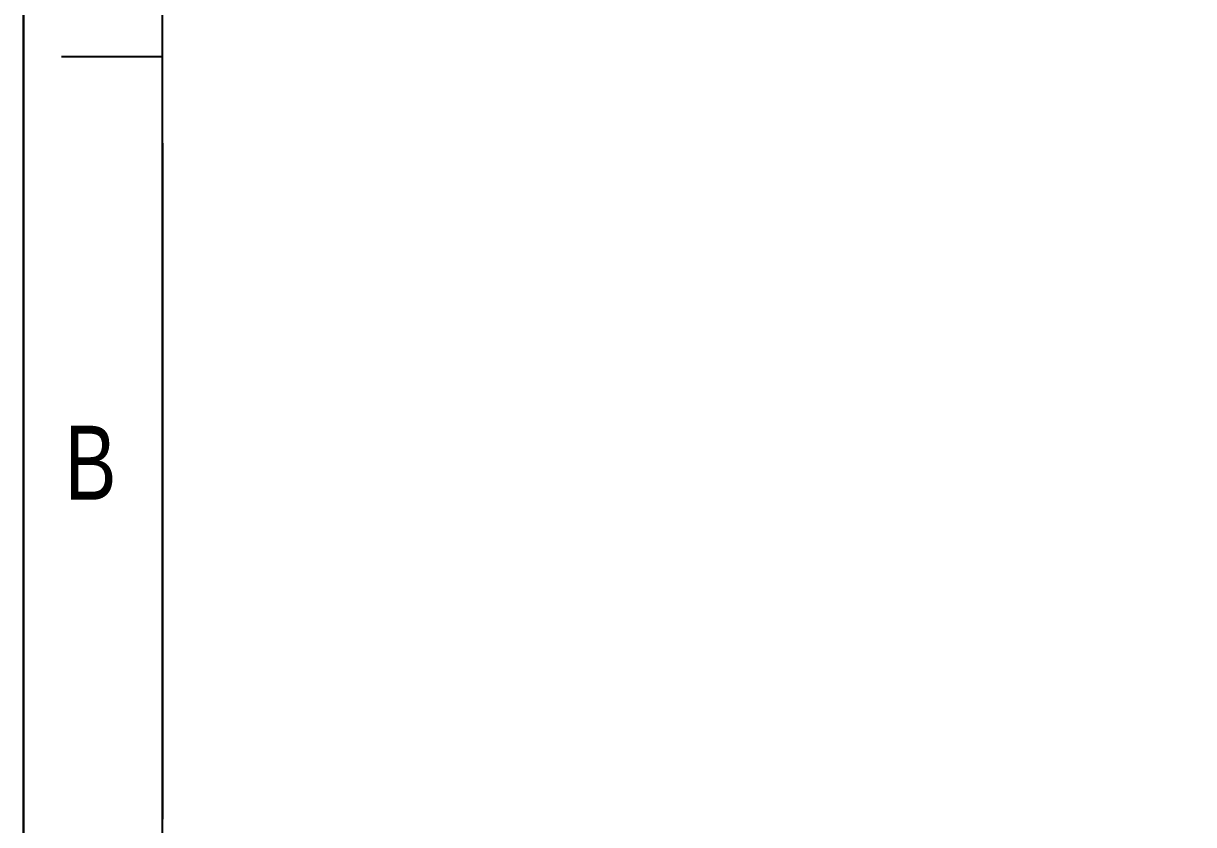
# Model space of a CAD drawing. Header units: millimetres. Extents: x 389 to 17466, y 310 to 5904.
# Drawn here: x 5517.1 to 5720.5, y 462.7 to 602.1 of the extents above; entities that cross this region are included whole.
import ezdxf

# ---------------------------------------------------------------- set-up
doc = ezdxf.new("R2010")
doc.units = ezdxf.units.MM
doc.styles.add('CKSTANDARD', font='arial.ttf')
doc.styles.add('Roamns', font='romans.shx')

# ---------------------------------------------------------------- blocks, each defined once
blk = doc.blocks.new('standard template')
for p, q in [((456.3, 11245), (53.6, 11245)), ((456.3, 10901.2), (456.3, 8211.2)), ((456.3, 8211.2), (456.3, 10446.5)), ((456.3, 6313.4), (456.3, 10291.4))]:
    blk.add_line(p, q)
blk.add_lwpolyline([(37962.6, 4700.3), (-97.5, 4700.3), (-97.5, 30879.2), (37962.6, 30879.2)], close=True)
at = {"color": 7}
for points in [[(456.3, 6673.6), (456.3, 5963.9), (456.3, 5254.1), (456.3, 30225.9), (37408.8, 30225.9), (37408.8, 5254.1)], [(456.3, 9630.7), (456.3, 8921), (456.3, 8211.2)]]:
    blk.add_lwpolyline(points, dxfattribs=at)
at = {"style": 'CKSTANDARD', "width": 0.75}
blk.add_text('B', height=294.8, dxfattribs=at).set_placement((66.9, 9482.5))
at = {"style": 'Roamns'}
for tag, p in [('PAGE_NAME', (27466, 7593.7)), ('PROJECT_NAME', (27466, 6883.9)), ('DRAWN_NAME', (27466, 6174.1)), ('VERSION', (34241, 6174.1)), ('SELECT_DATA', (27466, 5464.4)), ('PAGE_NUMBER', (34241, 5464.4))]:
    blk.add_attdef(tag, p, '', height=284.5, dxfattribs=at)

msp = doc.modelspace()

# ---------------------------------------------------------------- block references
at = {"transparency": 33554595}
for p, xscale, yscale, zscale in [((2445.3665, -70.0374), 0.08091452895060891, 0.08091452895060891, 0.08091452895060891), ((5521.3485, 104.9118), 0.04369384563332881, 0.04369384563332881, 0.04369384563332881)]:
    msp.add_blockref('standard template', p, dxfattribs=dict(at, xscale=xscale, yscale=yscale, zscale=zscale))

doc.saveas('drawing.dxf')
